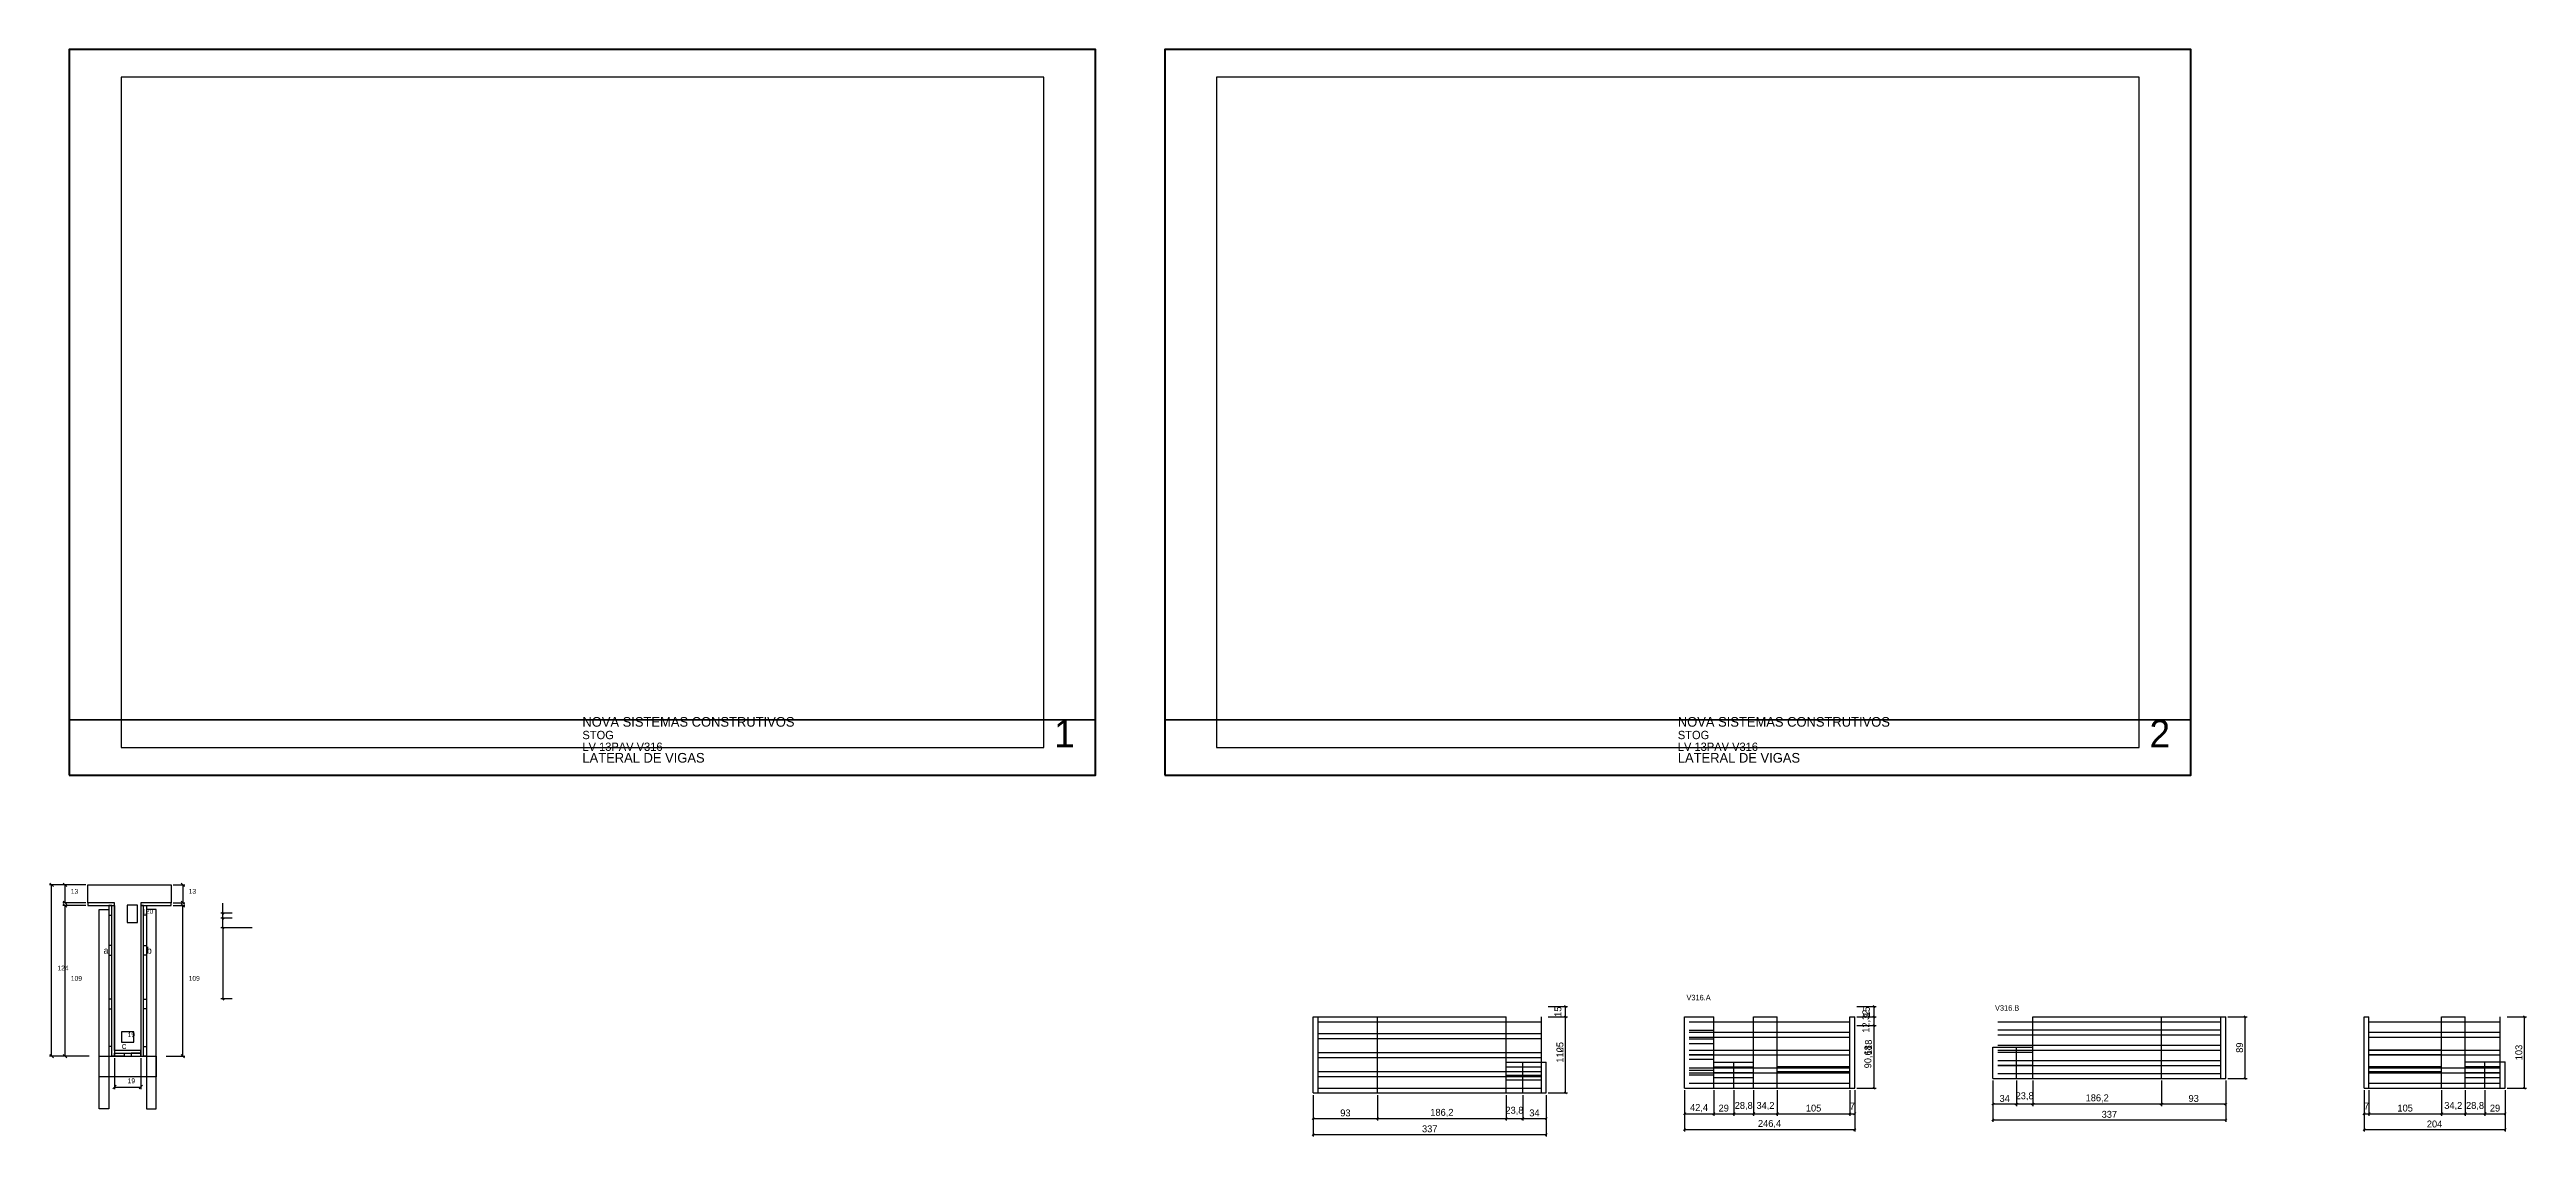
# Model space of a CAD drawing. Extents: x -9000 to 3555, y -323 to 1250.
# Drawn here: x -29 to 3555, y -323 to 1250 of the extents above.
import ezdxf

# ---------------------------------------------------------------- set-up
doc = ezdxf.new("R2010")
doc.units = 0
for name, color, linetype in [('CARIMBO', 255, 'Continuous'), ('CONCRETO', 251, 'Continuous'), ('COTA', 241, 'Continuous'), ('Cota Seção (2x)', 241, 'Continuous'), ('detalhes', 7, 'Continuous'), ('Folhas', 255, 'Continuous'), ('Madeira', 126, 'Continuous'), ('NOMENCLATURA', 7, 'Continuous'), ('Painéis', 200, 'Continuous'), ('SARR_2.2x7', 40, 'Continuous'), ('SARR_3.5x7', 81, 'Continuous')]:
    doc.layers.add(name, color=color, linetype=linetype)
doc.dimstyles.new('PAINEL', dxfattribs={"dimtxt": 10, "dimasz": 3, "dimexe": 3, "dimexo": 3, "dimgap": 3, "dimtad": 1, "dimblk": 'OBLIQUE', "dimblk1": 'OBLIQUE', "dimcen": 2.5, "dimclrd": 4, "dimclre": 4, "dimclrt": 240, "dimazin": 3, "dimtfac": 1, "dimtmove": 0, "dimatfit": 3})

# ---------------------------------------------------------------- blocks, each defined once
blk = doc.blocks.new('_OBLIQUE')
at = {"color": 0, "linetype": 'BYBLOCK'}
blk.add_line((-0.5, -0.5), (0.5, 0.5), dxfattribs=at)

msp = doc.modelspace()

# ---------------------------------------------------------------- linework, layer by layer
at = {"layer": 'CARIMBO', "lineweight": 35}
for p, q in [((0, 280), (1485, 280)), ((1585, 280), (3070, 280))]:
    msp.add_line(p, q, dxfattribs=at)
at = {"layer": 'CONCRETO', "color": 251}
msp.add_lwpolyline([(26.863, 15.25), (26.863, 41.25), (147.444, 41.25), (147.444, 15.25), (103.5, 15.25), (103.5, -198.75), (65.5, -198.75), (65.5, 15.25), (26.863, 15.25)], dxfattribs=at)
at = {"layer": 'COTA', "color": 4}
for p, q in [((23.863, 41.25), (-28.513, 41.25)), ((-25.513, -206.75), (-25.513, 41.25)), ((23.863, 41.25), (-9.194, 41.25)), ((-6.194, 41.25), (-6.194, 15.25)), ((150.444, 41.25), (167.315, 41.25)), ((164.315, 41.25), (164.315, 15.25)), ((23.863, 15.25), (-9.194, 15.25)), ((23.863, 11.25), (-9.194, 11.25)), ((-6.194, 11.25), (-6.194, -206.75)), ((150.444, 15.25), (167.315, 15.25)), ((150.444, 11.25), (167.315, 11.25)), ((164.315, -206.75), (164.315, 11.25)), ((222.202, -0.015), (222.202, 14.716)), ((235.668, -0.015), (219.202, -0.015)), ((235.668, -7.015), (219.202, -7.015)), ((235.668, -7.015), (219.202, -7.015)), ((264.668, -21.015), (219.202, -21.015)), ((264.668, -21.015), (219.202, -21.015)), ((222.202, -7.015), (222.202, -0.015)), ((222.202, -21.015), (222.202, -7.015)), ((222.202, -21.015), (222.202, -124.015)), ((235.668, -124.015), (219.202, -124.015)), ((28.9, -206.75), (-28.513, -206.75)), ((28.9, -206.75), (-9.194, -206.75)), ((65.5, -209.75), (65.5, -254.477)), ((103.5, -209.75), (103.5, -254.477)), ((140.1, -206.75), (167.315, -206.75)), ((65.5, -251.477), (103.5, -251.477))]:
    msp.add_line(p, q, dxfattribs=at)
at = {"layer": 'COTA'}
for p, q in [((223.702, -1.515), (220.702, 1.485)), ((220.702, -5.515), (223.702, -8.515)), ((223.702, -8.515), (220.702, -5.515)), ((220.702, -19.515), (223.702, -22.515)), ((223.702, -22.515), (220.702, -19.515)), ((220.702, -122.515), (223.702, -125.515))]:
    msp.add_line(p, q, dxfattribs=at)
for points in [[(-23.013, 38.75), (-28.013, 43.75)], [(-3.694, 38.75), (-8.694, 43.75)], [(166.815, 38.75), (161.815, 43.75)], [(-8.694, 17.75), (-3.694, 12.75)], [(-3.694, 8.75), (-8.694, 13.75)], [(161.815, 17.75), (166.815, 12.75)], [(166.815, 8.75), (161.815, 13.75)], [(-28.013, -204.25), (-23.013, -209.25)], [(-8.694, -204.25), (-3.694, -209.25)], [(161.815, -204.25), (166.815, -209.25)], [(68, -248.977), (63, -253.977)], [(101, -253.977), (106, -248.977)]]:
    msp.add_lwpolyline(points, dxfattribs=at)
at = {"layer": 'Cota Seção (2x)', "color": 180}
for p, q in [((84, 11.75), (84, -13.25)), ((99, 11.75), (84, 11.75)), ((99, -13.25), (99, 11.75)), ((84, -13.25), (99, -13.25)), ((75.5, -171.75), (75.5, -186.75)), ((93.5, -171.75), (75.5, -171.75)), ((93.5, -186.75), (93.5, -171.75)), ((75.5, -186.75), (93.5, -186.75))]:
    msp.add_line(p, q, dxfattribs=at)
at = {"layer": 'Folhas', "lineweight": 50}
for points in [[(0, 200), (1485, 200), (1485, 1250), (0, 1250)], [(1585, 200), (3070, 200), (3070, 1250), (1585, 1250)]]:
    msp.add_lwpolyline(points, close=True, dxfattribs=at)
at = {"layer": 'Folhas', "lineweight": 25}
for points in [[(75, 240), (1410, 240), (1410, 1210), (75, 1210)], [(1660, 240), (2995, 240), (2995, 1210), (1660, 1210)]]:
    msp.add_lwpolyline(points, close=True, dxfattribs=at)
at = {"layer": 'Madeira', "color": 126}
for points in [[(57.1, -2.75), (61.5, -2.75), (61.5, 11.25), (57.1, 11.25), (57.1, -2.75)], [(111.9, -2.75), (107.5, -2.75), (107.5, 11.25), (111.9, 11.25), (111.9, -2.75)], [(57.1, -60.789), (61.5, -60.789), (61.5, -46.789), (57.1, -46.789), (57.1, -60.789)], [(111.9, -60.789), (107.5, -60.789), (107.5, -46.789), (111.9, -46.789), (111.9, -60.789)], [(57.1, -138.506), (61.5, -138.506), (61.5, -124.506), (57.1, -124.506), (57.1, -138.506)], [(111.9, -138.506), (107.5, -138.506), (107.5, -124.506), (111.9, -124.506), (111.9, -138.506)], [(57.1, -206.75), (61.5, -206.75), (61.5, -192.75), (57.1, -192.75), (57.1, -206.75)], [(65.5, -206.75), (65.5, -202.35), (79.5, -202.35), (79.5, -206.75), (65.5, -206.75)], [(103.5, -206.75), (103.5, -202.35), (89.5, -202.35), (89.5, -206.75), (103.5, -206.75)], [(111.9, -206.75), (107.5, -206.75), (107.5, -192.75), (111.9, -192.75), (111.9, -206.75)]]:
    msp.add_lwpolyline(points, dxfattribs=at)
at = {"layer": 'Painéis'}
for p, q in [((1800, -150), (1893, -150)), ((1800, -260), (1800, -150)), ((1893, -260), (1893, -150)), ((1893, -150), (2079.2, -150)), ((2079.2, -260), (2079.2, -150)), ((2337, -150), (2379.4, -150)), ((2337, -253), (2337, -150)), ((2379.4, -253), (2379.4, -150)), ((2437.2, -253), (2437.2, -150)), ((2437.2, -150), (2471.4, -150)), ((2471.4, -253), (2471.4, -150)), ((2576.4, -253), (2576.4, -150)), ((2576.4, -150), (2583.4, -150)), ((2583.4, -253), (2583.4, -150)), ((2841.2, -239), (2841.2, -150)), ((2841.2, -150), (3027.4, -150)), ((3027.4, -239), (3027.4, -150)), ((3027.4, -150), (3120.4, -150)), ((3120.4, -239), (3120.4, -150)), ((3320.4, -150), (3327.4, -150)), ((3320.4, -253), (3320.4, -150)), ((3327.4, -253), (3327.4, -150)), ((3432.4, -253), (3432.4, -150)), ((3432.4, -150), (3466.6, -150)), ((3466.6, -253), (3466.6, -150)), ((2471.4, -197.9), (2576.4, -197.9)), ((2783.4, -193.9), (2817.4, -193.9)), ((2783.4, -239), (2783.4, -193.9)), ((2817.4, -239), (2817.4, -193.9)), ((2817.4, -193.9), (2841.2, -193.9)), ((3327.4, -197.6), (3432.4, -197.6)), ((3466.6, -214.9), (3495.4, -214.9)), ((3495.4, -253), (3495.4, -214.9)), ((3495.4, -214.9), (3524.4, -214.9)), ((3524.4, -253), (3524.4, -214.9)), ((2079.2, -215.3), (2103, -215.3)), ((2103, -260), (2103, -215.3)), ((2103, -215.3), (2137, -215.3)), ((2137, -260), (2137, -215.3)), ((2379.4, -215.3), (2408.4, -215.3)), ((2408.4, -253), (2408.4, -215.3)), ((2408.4, -215.3), (2437.2, -215.3)), ((2783.4, -239), (2817.4, -239)), ((2817.4, -239), (2841.2, -239)), ((2841.2, -239), (3027.4, -239)), ((3027.4, -239), (3120.4, -239)), ((1800, -260), (1893, -260)), ((1893, -260), (2079.2, -260)), ((2079.2, -260), (2103, -260)), ((2103, -260), (2137, -260)), ((2337, -253), (2379.4, -253)), ((2379.4, -253), (2408.4, -253)), ((2408.4, -253), (2437.2, -253)), ((2437.2, -253), (2471.4, -253)), ((2471.4, -253), (2576.4, -253)), ((2576.4, -253), (2583.4, -253)), ((3320.4, -253), (3327.4, -253)), ((3327.4, -253), (3432.4, -253)), ((3432.4, -253), (3466.6, -253)), ((3466.6, -253), (3495.4, -253)), ((3495.4, -253), (3524.4, -253))]:
    msp.add_line(p, q, dxfattribs=at)
at = {"layer": 'Painéis', "color": 200}
for points in [[(65.5, 11.25), (65.5, 15.25), (26.863, 15.25), (26.863, 11.25), (65.5, 11.25)], [(61.5, 11.25), (65.5, 11.25), (65.5, -206.75), (61.5, -206.75), (61.5, 11.25)], [(147.444, 11.25), (147.444, 15.25), (103.5, 15.25), (103.5, 11.25), (147.444, 11.25)], [(107.5, 11.25), (103.5, 11.25), (103.5, -206.75), (107.5, -206.75), (107.5, 11.25)], [(103.5, -202.35), (103.5, -198.75), (65.5, -198.75), (65.5, -202.35), (103.5, -202.35)]]:
    msp.add_lwpolyline(points, dxfattribs=at)
at = {"layer": 'SARR_2.2x7'}
for p, q in [((1807, -260), (1807, -150)), ((2130, -260), (2130, -150)), ((2576.4, -253), (2576.4, -150)), ((3113.4, -239), (3113.4, -150)), ((3327.4, -253), (3327.4, -150)), ((3517.4, -253), (3517.4, -150))]:
    msp.add_line(p, q, dxfattribs=at)
for points in [[(1807, -157), (1893, -157)], [(1807, -157), (1893, -157)], [(1807, -174), (1893, -174)], [(1807, -174), (1893, -174)], [(1893, -157), (2079.2, -157)], [(1893, -157), (2079.2, -157)], [(1893, -174), (2079.2, -174)], [(1893, -174), (2079.2, -174)], [(2079.2, -157), (2103, -157)], [(2079.2, -174), (2103, -174)], [(2103, -157), (2130, -157)], [(2103, -174), (2130, -174)], [(2344, -157), (2379.4, -157)], [(2344, -169.325), (2379.4, -169.325)], [(2344, -172.25), (2379.4, -172.25)], [(2379.4, -157), (2408.4, -157)], [(2379.4, -172.25), (2408.4, -172.25)], [(2408.4, -157), (2437.2, -157)], [(2408.4, -172.25), (2437.2, -172.25)], [(2437.2, -157), (2471.4, -157)], [(2437.2, -157), (2471.4, -157)], [(2437.2, -172.25), (2471.4, -172.25)], [(2437.2, -172.25), (2471.4, -172.25)], [(2471.4, -157), (2576.4, -157)], [(2471.4, -172.25), (2576.4, -172.25)], [(2790.4, -157), (2817.4, -157)], [(2790.4, -168.75), (2817.4, -168.75)], [(2790.4, -175.75), (2817.4, -175.75)], [(2817.4, -157), (2841.2, -157)], [(2817.4, -168.75), (2841.2, -168.75)], [(2817.4, -175.75), (2841.2, -175.75)], [(2841.2, -157), (3027.4, -157)], [(2841.2, -157), (3027.4, -157)], [(2841.2, -168.75), (3027.4, -168.75)], [(2841.2, -168.75), (3027.4, -168.75)], [(2841.2, -175.75), (3027.4, -175.75)], [(2841.2, -175.75), (3027.4, -175.75)], [(3027.4, -157), (3113.4, -157)], [(3027.4, -157), (3113.4, -157)], [(3027.4, -168.75), (3113.4, -168.75)], [(3027.4, -168.75), (3113.4, -168.75)], [(3027.4, -175.75), (3113.4, -175.75)], [(3027.4, -175.75), (3113.4, -175.75)], [(3327.4, -157), (3432.4, -157)], [(3327.4, -172.25), (3432.4, -172.25)], [(3432.4, -157), (3466.6, -157)], [(3432.4, -157), (3466.6, -157)], [(3432.4, -172.25), (3466.6, -172.25)], [(3432.4, -172.25), (3466.6, -172.25)], [(3466.6, -157), (3495.4, -157)], [(3466.6, -172.25), (3495.4, -172.25)], [(3495.4, -157), (3517.4, -157)], [(3495.4, -172.25), (3517.4, -172.25)], [(1807, -181), (1893, -181)], [(1807, -181), (1893, -181)], [(1807, -201.5), (1893, -201.5)], [(1807, -201.5), (1893, -201.5)], [(1807, -208.5), (1893, -208.5)], [(1807, -208.5), (1893, -208.5)], [(1893, -181), (2079.2, -181)], [(1893, -181), (2079.2, -181)], [(1893, -201.5), (2079.2, -201.5)], [(1893, -201.5), (2079.2, -201.5)], [(1893, -208.5), (2079.2, -208.5)], [(1893, -208.5), (2079.2, -208.5)], [(2079.2, -181), (2103, -181)], [(2079.2, -201.5), (2103, -201.5)], [(2079.2, -208.5), (2103, -208.5)], [(2103, -181), (2130, -181)], [(2103, -201.5), (2130, -201.5)], [(2103, -208.5), (2130, -208.5)], [(2344, -179.25), (2379.4, -179.25)], [(2344, -181.494), (2379.4, -181.494)], [(2344, -188.494), (2379.4, -188.494)], [(2344, -198), (2379.4, -198)], [(2344, -204.162), (2379.4, -204.162)], [(2344, -205), (2379.4, -205)], [(2344, -211.162), (2379.4, -211.162)], [(2379.4, -179.25), (2408.4, -179.25)], [(2379.4, -198), (2408.4, -198)], [(2379.4, -205), (2408.4, -205)], [(2408.4, -179.25), (2437.2, -179.25)], [(2408.4, -198), (2437.2, -198)], [(2408.4, -205), (2437.2, -205)], [(2437.2, -179.25), (2471.4, -179.25)], [(2437.2, -179.25), (2471.4, -179.25)], [(2437.2, -198), (2471.4, -198)], [(2437.2, -198), (2471.4, -198)], [(2437.2, -205), (2471.4, -205)], [(2437.2, -205), (2471.4, -205)], [(2471.4, -179.25), (2576.4, -179.25)], [(2471.4, -198), (2576.4, -198)], [(2471.4, -204.9), (2576.4, -204.9)], [(2471.4, -205), (2576.4, -205)], [(2790.4, -191), (2817.4, -191)], [(2790.4, -198), (2817.4, -198)], [(2790.4, -200.9), (2817.4, -200.9)], [(2790.4, -212.95), (2817.4, -212.95)], [(2790.4, -213.25), (2817.4, -213.25)], [(2817.4, -191), (2841.2, -191)], [(2817.4, -198), (2841.2, -198)], [(2817.4, -200.9), (2841.2, -200.9)], [(2817.4, -212.95), (2841.2, -212.95)], [(2817.4, -213.25), (2841.2, -213.25)], [(2841.2, -191), (3027.4, -191)], [(2841.2, -191), (3027.4, -191)], [(2841.2, -198), (3027.4, -198)], [(2841.2, -198), (3027.4, -198)], [(2841.2, -213.25), (3027.4, -213.25)], [(2841.2, -213.25), (3027.4, -213.25)], [(3027.4, -191), (3113.4, -191)], [(3027.4, -191), (3113.4, -191)], [(3027.4, -198), (3113.4, -198)], [(3027.4, -198), (3113.4, -198)], [(3027.4, -213.25), (3113.4, -213.25)], [(3027.4, -213.25), (3113.4, -213.25)], [(3327.4, -179.25), (3432.4, -179.25)], [(3327.4, -198), (3432.4, -198)], [(3327.4, -204.6), (3432.4, -204.6)], [(3327.4, -205), (3432.4, -205)], [(3432.4, -179.25), (3466.6, -179.25)], [(3432.4, -179.25), (3466.6, -179.25)], [(3432.4, -198), (3466.6, -198)], [(3432.4, -198), (3466.6, -198)], [(3432.4, -205), (3466.6, -205)], [(3432.4, -205), (3466.6, -205)], [(3466.6, -179.25), (3495.4, -179.25)], [(3466.6, -198), (3495.4, -198)], [(3466.6, -205), (3495.4, -205)], [(3495.4, -179.25), (3517.4, -179.25)], [(3495.4, -198), (3517.4, -198)], [(3495.4, -205), (3517.4, -205)], [(1807, -229), (1893, -229)], [(1807, -229), (1893, -229)], [(1807, -236), (1893, -236)], [(1807, -236), (1893, -236)], [(1893, -229), (2079.2, -229)], [(1893, -229), (2079.2, -229)], [(1893, -236), (2079.2, -236)], [(1893, -236), (2079.2, -236)], [(2079.2, -222.3), (2103, -222.3)], [(2079.2, -229), (2103, -229)], [(2079.2, -234.15), (2103, -234.15)], [(2079.2, -236), (2103, -236)], [(2079.2, -241.15), (2103, -241.15)], [(2103, -222.3), (2130, -222.3)], [(2103, -229), (2130, -229)], [(2103, -234.15), (2130, -234.15)], [(2103, -236), (2130, -236)], [(2103, -241.15), (2130, -241.15)], [(2344, -223.75), (2379.4, -223.75)], [(2344, -226.831), (2379.4, -226.831)], [(2344, -230.75), (2379.4, -230.75)], [(2344, -233.831), (2379.4, -233.831)], [(2344, -246), (2379.4, -246)], [(2344, -246), (2379.4, -246)], [(2379.4, -222.3), (2408.4, -222.3)], [(2379.4, -223.75), (2408.4, -223.75)], [(2379.4, -230.65), (2408.4, -230.65)], [(2379.4, -230.75), (2408.4, -230.75)], [(2379.4, -237.65), (2408.4, -237.65)], [(2379.4, -246), (2408.4, -246)], [(2379.4, -246), (2408.4, -246)], [(2408.4, -222.3), (2437.2, -222.3)], [(2408.4, -223.75), (2437.2, -223.75)], [(2408.4, -230.65), (2437.2, -230.65)], [(2408.4, -230.75), (2437.2, -230.75)], [(2408.4, -237.65), (2437.2, -237.65)], [(2408.4, -246), (2437.2, -246)], [(2408.4, -246), (2437.2, -246)], [(2437.2, -223.75), (2471.4, -223.75)], [(2437.2, -223.75), (2471.4, -223.75)], [(2437.2, -230.75), (2471.4, -230.75)], [(2437.2, -230.75), (2471.4, -230.75)], [(2437.2, -246), (2471.4, -246)], [(2437.2, -246), (2471.4, -246)], [(2471.4, -221.95), (2576.4, -221.95)], [(2471.4, -223.75), (2576.4, -223.75)], [(2471.4, -228.95), (2576.4, -228.95)], [(2471.4, -230.75), (2576.4, -230.75)], [(2471.4, -246), (2576.4, -246)], [(2471.4, -246), (2576.4, -246)], [(2790.4, -219.95), (2817.4, -219.95)], [(2790.4, -220.25), (2817.4, -220.25)], [(2790.4, -232), (2817.4, -232)], [(2790.4, -232), (2817.4, -232)], [(2817.4, -219.95), (2841.2, -219.95)], [(2817.4, -220.25), (2841.2, -220.25)], [(2817.4, -232), (2841.2, -232)], [(2817.4, -232), (2841.2, -232)], [(2841.2, -220.25), (3027.4, -220.25)], [(2841.2, -220.25), (3027.4, -220.25)], [(2841.2, -232), (3027.4, -232)], [(2841.2, -232), (3027.4, -232)], [(3027.4, -220.25), (3113.4, -220.25)], [(3027.4, -220.25), (3113.4, -220.25)], [(3027.4, -232), (3113.4, -232)], [(3027.4, -232), (3113.4, -232)], [(3327.4, -221.8), (3432.4, -221.8)], [(3327.4, -223.75), (3432.4, -223.75)], [(3327.4, -228.8), (3432.4, -228.8)], [(3327.4, -230.75), (3432.4, -230.75)], [(3327.4, -246), (3432.4, -246)], [(3327.4, -246), (3432.4, -246)], [(3432.4, -223.75), (3466.6, -223.75)], [(3432.4, -223.75), (3466.6, -223.75)], [(3432.4, -230.75), (3466.6, -230.75)], [(3432.4, -230.75), (3466.6, -230.75)], [(3432.4, -246), (3466.6, -246)], [(3432.4, -246), (3466.6, -246)], [(3466.6, -221.9), (3495.4, -221.9)], [(3466.6, -223.75), (3495.4, -223.75)], [(3466.6, -230.45), (3495.4, -230.45)], [(3466.6, -230.75), (3495.4, -230.75)], [(3466.6, -237.45), (3495.4, -237.45)], [(3466.6, -246), (3495.4, -246)], [(3466.6, -246), (3495.4, -246)], [(3495.4, -221.9), (3517.4, -221.9)], [(3495.4, -223.75), (3517.4, -223.75)], [(3495.4, -230.45), (3517.4, -230.45)], [(3495.4, -230.75), (3517.4, -230.75)], [(3495.4, -237.45), (3517.4, -237.45)], [(3495.4, -246), (3517.4, -246)], [(3495.4, -246), (3517.4, -246)], [(1807, -253), (1893, -253)], [(1807, -253), (1893, -253)], [(1893, -253), (2079.2, -253)], [(1893, -253), (2079.2, -253)], [(2079.2, -253), (2103, -253)], [(2079.2, -253), (2103, -253)], [(2103, -253), (2130, -253)], [(2103, -253), (2130, -253)]]:
    msp.add_lwpolyline(points, dxfattribs=at)
at = {"layer": 'SARR_3.5x7', "color": 81}
for points in [[(43.1, 5.25), (57.1, 5.25), (57.1, -283.228), (43.1, -283.228), (43.1, 5.25)], [(125.9, 5.25), (111.9, 5.25), (111.9, -283.228), (125.9, -283.228), (125.9, 5.25)], [(43.1, -206.75), (125.9, -206.75), (125.9, -236.808), (43.1, -236.808), (43.1, -206.75)]]:
    msp.add_lwpolyline(points, dxfattribs=at)

# ---------------------------------------------------------------- texts
at = {"layer": 'CARIMBO'}
for s, height, p in [('STOG', 12, (742.5, 252)), ('NOVA SISTEMAS CONSTRUTIVOS', 14, (742.5, 270)), ('1', 40, (1425, 240)), ('STOG', 12, (2327.5, 252)), ('NOVA SISTEMAS CONSTRUTIVOS', 14, (2327.5, 270)), ('2', 40, (3010, 240)), ('LV 13PAV V316', 12, (742.5, 235)), ('LATERAL DE VIGAS', 14, (742.5, 218)), ('LV 13PAV V316', 12, (2327.5, 235)), ('LATERAL DE VIGAS', 14, (2327.5, 218))]:
    msp.add_text(s, height=height, dxfattribs=at).set_placement(p)
at = {"layer": 'COTA', "color": 1}
for s, p in [('13', (2.306, 28.25)), ('13', (172.815, 28.25)), ('124', (-17.013, -82.75)), ('109', (2.306, -97.75)), ('109', (172.815, -97.75)), ('19', (84.5, -245.977))]:
    msp.add_text(s, height=7, dxfattribs=at).set_placement(p)
at = {"layer": 'Cota Seção (2x)', "color": 1}
for s, p in [('120', (105.5, -0.75)), ('19', (84.5, -179.25))]:
    msp.add_text(s, height=7, dxfattribs=at).set_placement(p)
at = {"layer": 'detalhes', "color": 4}
for s, p in [('a', (49.671, -58.549)), ('b', (112.214, -58.56)), ('c', (76.1, -196.514))]:
    msp.add_text(s, height=9.6, dxfattribs=at).set_placement(p)
at = {"layer": 'NOMENCLATURA'}
for s, p in [('V316.A', (2340, -126)), ('V316.B', (2786.4, -141))]:
    msp.add_text(s, height=8, dxfattribs=at).set_placement(p)

# ---------------------------------------------------------------- dimensions: what is measured, and where the dimension line sits
at = {"layer": 'COTA'}
for base, p1, p2 in [((2165, -260), (2137, -260), (2137, -135)), ((2165, -150), (2137, -150), (2137, -135)), ((2611.4, -253), (2583.4, -253), (2583.4, -135)), ((2611.4, -150), (2583.4, -150), (2583.4, -135)), ((2611.4, -162.3248), (2583.4, -162.3248), (2583.4, -150)), ((2165, -260), (2137, -260), (2137, -150)), ((2611.4, -253), (2583.4, -253), (2583.4, -162.3248)), ((3148.4, -239), (3120.4, -239), (3120.4, -150)), ((3148.4, -239), (3120.4, -239), (3120.4, -150)), ((3552.4, -253), (3524.4, -253), (3524.4, -150)), ((3552.4, -253), (3524.4, -253), (3524.4, -150))]:
    msp.add_linear_dim(base=base, p1=p1, p2=p2, angle=90, dimstyle='PAINEL', dxfattribs=at).render()
for base, p1, p2 in [((2783.4, -276), (2783.4, -239), (2817.4, -239)), ((2783.4, -299), (2783.4, -239), (3120.4, -239)), ((2817.4, -276), (2817.4, -239), (2841.2, -239)), ((2841.2, -276), (2841.2, -239), (3027.4, -239)), ((3027.4, -276), (3027.4, -239), (3120.4, -239)), ((1800, -297), (1800, -260), (1893, -260)), ((1800, -320), (1800, -260), (2137, -260)), ((1893, -297), (1893, -260), (2079.2, -260)), ((2079.2, -297), (2079.2, -260), (2103, -260)), ((2103, -297), (2103, -260), (2137, -260)), ((2337, -290), (2337, -253), (2379.4, -253)), ((2337, -313), (2337, -253), (2583.4, -253)), ((2379.4, -290), (2379.4, -253), (2408.4, -253)), ((2408.4, -290), (2408.4, -253), (2437.2, -253)), ((2437.2, -290), (2437.2, -253), (2471.4, -253)), ((2471.4, -290), (2471.4, -253), (2576.4, -253)), ((2576.4, -290), (2576.4, -253), (2583.4, -253)), ((3320.4, -290), (3320.4, -253), (3327.4, -253)), ((3320.4, -313), (3320.4, -253), (3524.4, -253)), ((3327.4, -290), (3327.4, -253), (3432.4, -253)), ((3432.4, -290), (3432.4, -253), (3466.6, -253)), ((3466.6, -290), (3466.6, -253), (3495.4, -253)), ((3495.4, -290), (3495.4, -253), (3524.4, -253))]:
    msp.add_linear_dim(base=base, p1=p1, p2=p2, dimstyle='PAINEL', dxfattribs=at).render()

doc.saveas('drawing.dxf')
